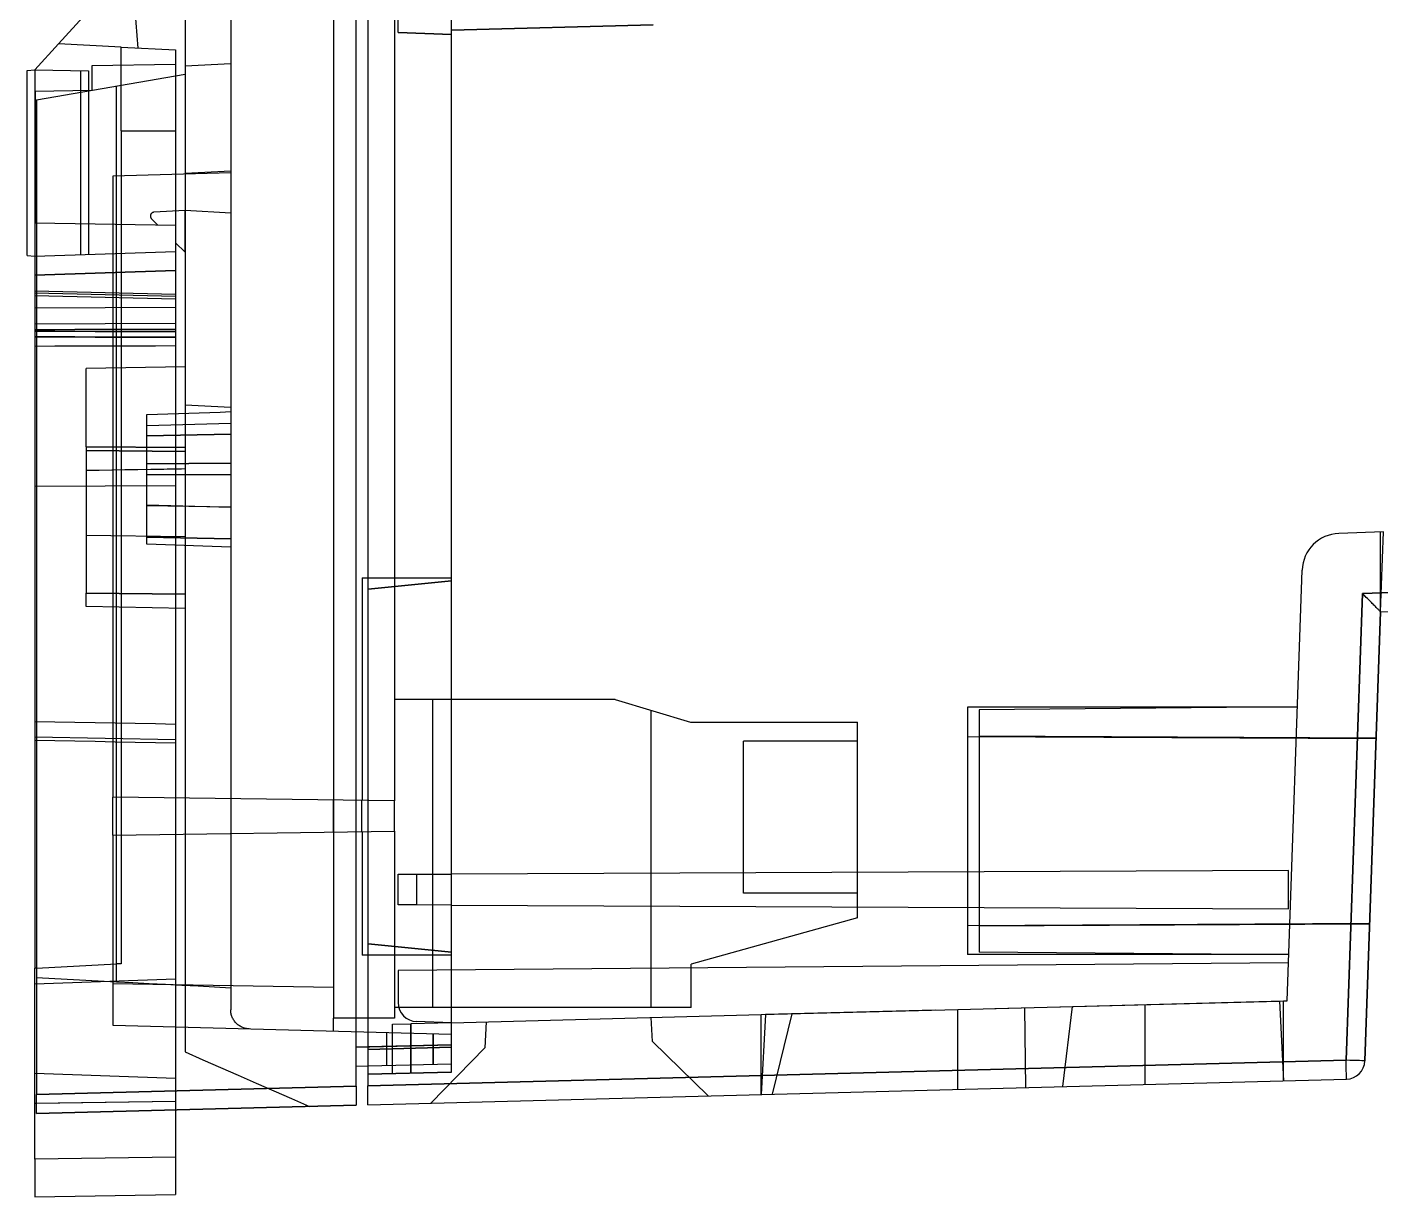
# Model space of a CAD drawing. Header units: millimetres. Extents: x -0.6 to 58, y -144 to -51.8.
# Drawn here: x -0.55 to 35.02, y -144.03 to -113.28 of the extents above; entities that cross this region are included whole.
import ezdxf

# ---------------------------------------------------------------- set-up
doc = ezdxf.new("R2010")
doc.units = ezdxf.units.MM
doc.layers.add('MAIN-1', color=7, linetype='Continuous')
doc.layers.add('MAIN-2', color=7, linetype='Continuous')

msp = doc.modelspace()

# ---------------------------------------------------------------- linework, layer by layer
at = {"layer": 'MAIN-1'}
for p, q in [((8.1, -141.118), (8.1, -52.542)), ((8.4, -52.551), (8.4, -141.11)), ((3.6, -85.489), (3.6, -114.516)), ((1.919, -111.913), (0.274, -113.723)), ((2.365, -113.832), (2.219, -111.913)), ((0.274, -113.723), (-0.351, -114.41)), ((1.919, -113.809), (0.274, -113.723)), ((1.919, -113.809), (3.349, -113.884)), ((1.919, -114.81), (1.919, -113.809)), ((3.349, -113.884), (3.349, -114.56)), ((-0.551, -114.427), (-0.351, -114.41)), ((-0.551, -119.289), (-0.551, -114.427)), ((-0.351, -114.41), (-0.351, -138.019)), ((-0.3, -115.198), (3.6, -114.516)), ((-0.3, -115.198), (-0.3, -141.336)), ((-0.551, -119.289), (-0.351, -119.306)), ((45.809, -127.776), (34.536, -128.17)), ((34.536, -128.17), (34.107, -140.437)), ((34.571, -128.205), (34.536, -128.17)), ((34.605, -128.239), (34.571, -128.205)), ((34.637, -128.271), (34.605, -128.239)), ((34.668, -128.302), (34.637, -128.271)), ((34.697, -128.331), (34.668, -128.302)), ((34.724, -128.358), (34.697, -128.331)), ((34.749, -128.384), (34.724, -128.358)), ((34.773, -128.408), (34.749, -128.384)), ((34.796, -128.431), (34.773, -128.408)), ((35.015, -128.653), (45.774, -128.277)), ((34.602, -140.454), (35.015, -128.653)), ((34.818, -128.453), (34.796, -128.431)), ((34.839, -128.474), (34.818, -128.453)), ((34.86, -128.495), (34.839, -128.474)), ((34.88, -128.515), (34.86, -128.495)), ((34.898, -128.534), (34.88, -128.515)), ((34.916, -128.552), (34.898, -128.534)), ((34.933, -128.569), (34.916, -128.552)), ((34.948, -128.585), (34.933, -128.569)), ((34.962, -128.599), (34.948, -128.585)), ((34.975, -128.612), (34.962, -128.599)), ((34.986, -128.623), (34.975, -128.612)), ((34.995, -128.632), (34.986, -128.623)), ((35.002, -128.64), (34.995, -128.632)), ((35.008, -128.645), (35.002, -128.64)), ((35.012, -128.65), (35.008, -128.645)), ((35.014, -128.652), (35.012, -128.65)), ((35.015, -128.653), (35.014, -128.652)), ((-0.3, -138.017), (-0.351, -138.019)), ((-0.351, -141.572), (-0.351, -138.019)), ((8.4, -140.089), (8.1, -140.097)), ((34.107, -140.437), (8.4, -141.11)), ((8.1, -140.597), (8.4, -140.589)), ((8.1, -141.117), (-0.3, -141.337)), ((8.1, -141.118), (8.1, -141.141)), ((8.1, -141.141), (8.1, -141.164)), ((8.1, -141.164), (8.1, -141.187)), ((8.1, -141.187), (8.1, -141.209)), ((8.1, -141.209), (8.1, -141.231)), ((8.4, -141.61), (34.116, -140.937)), ((8.4, -141.133), (8.4, -141.11)), ((8.4, -141.156), (8.4, -141.133)), ((8.4, -141.179), (8.4, -141.156)), ((8.4, -141.201), (8.4, -141.179)), ((8.4, -141.223), (8.4, -141.201)), ((8.4, -141.244), (8.4, -141.223)), ((-0.351, -141.678), (-0.351, -141.572)), ((-0.342, -141.572), (-0.351, -141.572)), ((-0.334, -141.572), (-0.342, -141.572)), ((-0.325, -141.572), (-0.334, -141.572)), ((-0.317, -141.571), (-0.325, -141.572)), ((-0.308, -141.571), (-0.317, -141.571)), ((-0.3, -141.571), (-0.308, -141.571)), ((-0.3, -141.337), (-0.3, -141.336)), ((-0.3, -141.336), (-0.3, -141.336)), ((-0.3, -141.336), (-0.3, -141.336)), ((-0.3, -141.338), (-0.3, -141.337)), ((-0.3, -141.337), (-0.3, -141.337)), ((-0.3, -141.337), (-0.3, -141.337)), ((-0.3, -141.337), (-0.3, -141.337)), ((-0.3, -141.337), (-0.3, -141.337)), ((-0.3, -141.337), (-0.3, -141.337)), ((-0.3, -141.337), (-0.3, -141.337)), ((-0.3, -141.337), (-0.3, -141.337)), ((-0.3, -141.337), (-0.3, -141.337)), ((-0.3, -141.337), (-0.3, -141.337)), ((-0.3, -141.337), (-0.3, -141.337)), ((-0.3, -141.337), (-0.3, -141.337)), ((-0.3, -141.337), (-0.3, -141.337)), ((-0.3, -141.337), (-0.3, -141.337)), ((-0.3, -141.337), (-0.3, -141.337)), ((-0.3, -141.337), (-0.3, -141.337)), ((-0.3, -141.337), (-0.3, -141.337)), ((-0.3, -141.337), (-0.3, -141.337)), ((-0.3, -141.337), (-0.3, -141.337)), ((-0.3, -141.337), (-0.3, -141.337)), ((-0.3, -141.337), (-0.3, -141.337)), ((-0.3, -141.337), (-0.3, -141.337)), ((-0.3, -141.337), (-0.3, -141.337)), ((-0.3, -141.337), (-0.3, -141.337)), ((-0.3, -141.337), (-0.3, -141.337)), ((-0.3, -141.337), (-0.3, -141.337)), ((-0.3, -141.337), (-0.3, -141.337)), ((-0.3, -141.337), (-0.3, -141.337)), ((-0.3, -141.337), (-0.3, -141.337)), ((-0.3, -141.337), (-0.3, -141.337)), ((-0.3, -141.337), (-0.3, -141.337)), ((-0.3, -141.337), (-0.3, -141.337)), ((-0.3, -141.337), (-0.3, -141.337)), ((-0.3, -141.337), (-0.3, -141.337)), ((-0.3, -141.337), (-0.3, -141.337)), ((-0.3, -141.337), (-0.3, -141.337)), ((-0.3, -141.337), (-0.3, -141.337)), ((-0.3, -141.337), (-0.3, -141.337)), ((-0.3, -141.337), (-0.3, -141.337)), ((-0.3, -141.337), (-0.3, -141.337)), ((-0.3, -141.337), (-0.3, -141.337)), ((-0.3, -141.337), (-0.3, -141.337)), ((-0.3, -141.337), (-0.3, -141.337)), ((-0.3, -141.337), (-0.3, -141.337)), ((-0.3, -141.337), (-0.3, -141.337)), ((-0.3, -141.337), (-0.3, -141.337)), ((-0.3, -141.337), (-0.3, -141.337)), ((-0.3, -141.337), (-0.3, -141.337)), ((-0.3, -141.337), (-0.3, -141.337)), ((-0.3, -141.337), (-0.3, -141.337)), ((-0.3, -141.338), (-0.3, -141.338)), ((-0.3, -141.338), (-0.3, -141.338)), ((-0.3, -141.338), (-0.3, -141.338)), ((-0.3, -141.338), (-0.3, -141.338)), ((-0.3, -141.338), (-0.3, -141.338)), ((-0.3, -141.338), (-0.3, -141.338)), ((-0.3, -141.338), (-0.3, -141.338)), ((-0.3, -141.338), (-0.3, -141.338)), ((-0.3, -141.338), (-0.3, -141.338)), ((-0.3, -141.338), (-0.3, -141.338)), ((-0.3, -141.338), (-0.3, -141.338)), ((-0.3, -141.338), (-0.3, -141.338)), ((-0.3, -141.338), (-0.3, -141.338)), ((-0.3, -141.338), (-0.3, -141.338)), ((-0.3, -141.338), (-0.3, -141.338)), ((-0.3, -141.338), (-0.3, -141.338)), ((-0.3, -141.338), (-0.3, -141.338)), ((-0.3, -141.338), (-0.3, -141.338)), ((-0.3, -141.338), (-0.3, -141.338)), ((-0.3, -141.338), (-0.3, -141.338)), ((-0.3, -141.338), (-0.3, -141.338)), ((-0.3, -141.338), (-0.3, -141.338)), ((-0.3, -141.338), (-0.3, -141.338)), ((-0.3, -141.338), (-0.3, -141.338)), ((-0.3, -141.338), (-0.3, -141.338)), ((-0.3, -141.338), (-0.3, -141.338)), ((-0.3, -141.338), (-0.3, -141.338)), ((-0.3, -141.338), (-0.3, -141.338)), ((-0.3, -141.338), (-0.3, -141.338)), ((-0.3, -141.363), (-0.3, -141.338)), ((-0.3, -141.387), (-0.3, -141.363)), ((-0.3, -141.41), (-0.3, -141.387)), ((-0.3, -141.433), (-0.3, -141.41)), ((-0.3, -141.456), (-0.3, -141.433)), ((-0.3, -141.478), (-0.3, -141.456)), ((-0.3, -141.5), (-0.3, -141.478)), ((-0.3, -141.521), (-0.3, -141.5)), ((-0.3, -141.542), (-0.3, -141.521)), ((-0.3, -141.563), (-0.3, -141.542)), ((-0.3, -141.583), (-0.3, -141.563)), ((-0.3, -141.603), (-0.3, -141.583)), ((8.1, -141.231), (8.1, -141.252)), ((8.1, -141.252), (8.1, -141.273)), ((8.1, -141.273), (8.1, -141.294)), ((8.1, -141.294), (8.1, -141.315)), ((8.1, -141.315), (8.1, -141.335)), ((8.1, -141.335), (8.1, -141.355)), ((8.1, -141.355), (8.1, -141.374)), ((8.1, -141.374), (8.1, -141.393)), ((8.1, -141.393), (8.1, -141.412)), ((8.1, -141.412), (8.1, -141.43)), ((8.1, -141.43), (8.1, -141.447)), ((8.1, -141.447), (8.1, -141.464)), ((8.1, -141.464), (8.1, -141.479)), ((8.1, -141.479), (8.1, -141.495)), ((8.1, -141.495), (8.1, -141.509)), ((8.1, -141.509), (8.1, -141.523)), ((8.1, -141.523), (8.1, -141.535)), ((8.1, -141.535), (8.1, -141.547)), ((8.1, -141.547), (8.1, -141.558)), ((8.1, -141.558), (8.1, -141.568)), ((8.1, -141.568), (8.1, -141.578)), ((8.1, -141.578), (8.1, -141.586)), ((8.4, -141.265), (8.4, -141.244)), ((8.4, -141.286), (8.4, -141.265)), ((8.4, -141.307), (8.4, -141.286)), ((8.4, -141.327), (8.4, -141.307)), ((8.4, -141.347), (8.4, -141.327)), ((8.4, -141.366), (8.4, -141.347)), ((8.4, -141.385), (8.4, -141.366)), ((8.4, -141.404), (8.4, -141.385)), ((8.4, -141.422), (8.4, -141.404)), ((8.4, -141.439), (8.4, -141.422)), ((8.4, -141.456), (8.4, -141.439)), ((8.4, -141.472), (8.4, -141.456)), ((8.4, -141.487), (8.4, -141.472)), ((8.4, -141.501), (8.4, -141.487)), ((8.4, -141.515), (8.4, -141.501)), ((8.4, -141.527), (8.4, -141.515)), ((8.4, -141.539), (8.4, -141.527)), ((8.4, -141.55), (8.4, -141.539)), ((8.4, -141.561), (8.4, -141.55)), ((8.4, -141.57), (8.4, -141.561)), ((8.4, -141.578), (8.4, -141.57)), ((8.4, -141.586), (8.4, -141.578)), ((-0.351, -141.785), (-0.351, -141.678)), ((-0.351, -141.89), (-0.351, -141.785)), ((-0.351, -141.994), (-0.351, -141.89)), ((-0.3, -141.623), (-0.3, -141.603)), ((8.1, -141.618), (-0.3, -141.838)), ((-0.3, -141.641), (-0.3, -141.623)), ((-0.3, -141.659), (-0.3, -141.641)), ((-0.3, -141.677), (-0.3, -141.659)), ((-0.3, -141.693), (-0.3, -141.677)), ((-0.3, -141.709), (-0.3, -141.693)), ((-0.3, -141.724), (-0.3, -141.709)), ((-0.3, -141.738), (-0.3, -141.724)), ((-0.3, -141.752), (-0.3, -141.738)), ((-0.3, -141.764), (-0.3, -141.752)), ((-0.3, -141.775), (-0.3, -141.764)), ((-0.3, -141.786), (-0.3, -141.775)), ((-0.3, -141.796), (-0.3, -141.786)), ((-0.3, -141.805), (-0.3, -141.796)), ((-0.3, -141.812), (-0.3, -141.805)), ((-0.3, -141.819), (-0.3, -141.812)), ((-0.3, -141.825), (-0.3, -141.819)), ((-0.3, -141.83), (-0.3, -141.825)), ((-0.3, -141.833), (-0.3, -141.83)), ((-0.3, -141.836), (-0.3, -141.833)), ((-0.3, -141.838), (-0.3, -141.836)), ((-0.3, -141.838), (-0.3, -141.838)), ((3.349, -141.742), (3.349, -141.853)), ((3.349, -141.853), (3.349, -141.963)), ((8.1, -141.586), (8.1, -141.593)), ((8.1, -141.593), (8.1, -141.6)), ((8.1, -141.6), (8.1, -141.605)), ((8.1, -141.605), (8.1, -141.61)), ((8.1, -141.61), (8.1, -141.613)), ((8.1, -141.613), (8.1, -141.616)), ((8.1, -141.616), (8.1, -141.617)), ((8.1, -141.617), (8.1, -141.618)), ((8.4, -141.592), (8.4, -141.586)), ((8.4, -141.598), (8.4, -141.592)), ((8.4, -141.602), (8.4, -141.598)), ((8.4, -141.606), (8.4, -141.602)), ((8.4, -141.608), (8.4, -141.606)), ((8.4, -141.61), (8.4, -141.608)), ((8.4, -141.61), (8.4, -141.61)), ((-0.351, -142.095), (-0.351, -141.994)), ((-0.351, -142.193), (-0.351, -142.095)), ((-0.351, -142.289), (-0.351, -142.193)), ((-0.351, -142.381), (-0.351, -142.289)), ((3.349, -141.963), (3.349, -142.07)), ((3.349, -142.07), (3.349, -142.174)), ((3.349, -142.174), (3.349, -142.273)), ((3.349, -142.273), (3.349, -142.369)), ((-0.351, -142.469), (-0.351, -142.381)), ((-0.351, -142.552), (-0.351, -142.469)), ((-0.351, -142.631), (-0.351, -142.552)), ((-0.351, -142.703), (-0.351, -142.631)), ((3.349, -142.369), (3.349, -142.459)), ((3.349, -142.459), (3.349, -142.545)), ((3.349, -142.545), (3.349, -142.624)), ((3.349, -142.624), (3.349, -142.698)), ((-0.351, -142.771), (-0.351, -142.703)), ((-0.351, -142.832), (-0.351, -142.771)), ((-0.351, -142.887), (-0.351, -142.832)), ((-0.351, -142.935), (-0.351, -142.887)), ((-0.351, -142.976), (-0.351, -142.935)), ((-0.351, -143.01), (-0.351, -142.976)), ((2.116, -143.002), (1.499, -143.011)), ((2.732, -142.994), (2.116, -143.002)), ((3.349, -142.985), (2.732, -142.994)), ((3.349, -142.698), (3.349, -142.764)), ((3.349, -142.764), (3.349, -142.823)), ((3.349, -142.823), (3.349, -142.876)), ((3.349, -142.876), (3.349, -142.92)), ((3.349, -142.92), (3.349, -142.957)), ((3.349, -142.957), (3.349, -142.985)), ((3.349, -142.985), (3.349, -143.966)), ((-0.351, -143.037), (-0.351, -143.01)), ((0.266, -143.028), (-0.351, -143.037)), ((-0.351, -143.037), (-0.351, -144.031)), ((0.882, -143.019), (0.266, -143.028)), ((1.499, -143.011), (0.882, -143.019)), ((-0.351, -144.031), (3.349, -143.966))]:
    msp.add_line(p, q, dxfattribs=at)
for start in [271.4999, 356.9566]:
    msp.add_arc((34.103, -140.437), 0.5, start, 357.9997, dxfattribs=at)
for major_axis, ratio, start_param, end_param in [((-0.013, 0.5), 0.008724, 3.141593, 4.71216), ((0.5, -0.017), 0.000304, 0, 1.562075), ((0.5, -0.017), 0.000304, -0.002702, 0)]:
    msp.add_ellipse((34.103, -140.437), major_axis=major_axis, ratio=ratio, start_param=start_param, end_param=end_param, dxfattribs=at)
at = {"layer": 'MAIN-2'}
for p, q in [((10.6, -140.097), (10.6, -53.563)), ((9.1, -60.037), (9.1, -133.623)), ((9.2, -113.424), (9.2, -80.295)), ((4.8, -112.271), (4.8, -117.117)), ((7.5, -112.224), (7.5, -133.601)), ((9.2, -113.426), (9.2, -113.424)), ((10.6, -113.473), (9.2, -113.424)), ((9.2, -113.424), (9.2, -113.424)), ((9.2, -113.426), (10.6, -113.475)), ((9.2, -113.426), (9.2, -113.426)), ((15.9, -113.224), (10.6, -113.362)), ((10.6, -113.362), (15.902, -113.224)), ((10.6, -113.473), (10.6, -113.473)), ((10.6, -113.475), (10.6, -113.475)), ((0.274, -113.723), (0.274, -113.723)), ((0.274, -113.723), (0.274, -113.723)), ((1.919, -113.809), (1.919, -113.809)), ((1.919, -113.809), (1.919, -113.809)), ((2.365, -113.832), (2.365, -113.832)), ((2.365, -113.832), (2.365, -113.832)), ((3.349, -113.884), (3.349, -113.884)), ((3.349, -113.884), (3.349, -113.884)), ((-0.551, -114.427), (-0.551, -114.427)), ((-0.351, -114.41), (-0.351, -114.41)), ((-0.351, -114.41), (-0.351, -114.41)), ((-0.351, -114.41), (-0.351, -114.41)), ((-0.351, -114.41), (-0.351, -114.41)), ((-0.351, -114.41), (1.061, -114.434)), ((-0.351, -114.41), (-0.351, -114.41)), ((0.849, -114.431), (0.849, -114.431)), ((0.849, -114.431), (0.849, -119.264)), ((1.061, -114.434), (1.061, -119.257)), ((1.061, -114.434), (1.061, -119.257)), ((3.349, -114.263), (1.149, -114.302)), ((1.149, -114.302), (1.149, -114.302)), ((1.149, -114.302), (1.149, -114.943)), ((1.149, -114.302), (1.149, -114.302)), ((3.349, -114.263), (3.349, -114.263)), ((3.349, -114.263), (3.349, -114.263)), ((4.8, -114.246), (3.6, -114.309)), ((3.6, -114.309), (3.6, -114.309)), ((3.6, -114.309), (3.6, -114.309)), ((3.6, -114.516), (3.6, -114.516)), ((3.6, -114.516), (3.6, -138.477)), ((4.8, -114.246), (4.8, -114.246)), ((4.8, -114.246), (4.8, -114.246)), ((1.8, -114.831), (1.8, -114.831)), ((1.8, -138.383), (1.8, -114.831)), ((1.919, -116.013), (1.919, -114.81)), ((3.349, -114.56), (3.349, -116.021)), ((-0.351, -114.969), (1.149, -114.943)), ((-0.341, -114.969), (-0.341, -118.435)), ((-0.341, -118.435), (-0.341, -114.969)), ((-0.3, -115.198), (-0.3, -115.198)), ((1.149, -114.943), (1.149, -114.943)), ((1.149, -114.943), (1.149, -114.943)), ((1.919, -116.013), (3.349, -116.021)), ((3.349, -116.021), (1.919, -116.013)), ((1.919, -116.013), (1.919, -137.9)), ((3.349, -116.021), (3.349, -141.52)), ((4.8, -117.117), (1.7, -117.198)), ((1.7, -117.198), (1.7, -117.198)), ((1.7, -117.198), (1.7, -133.52)), ((1.7, -117.198), (1.7, -117.198)), ((3.6, -117.123), (4.8, -117.061)), ((3.6, -117.123), (3.6, -117.123)), ((3.6, -117.123), (3.6, -117.123)), ((4.8, -117.061), (4.8, -117.061)), ((4.8, -117.061), (4.8, -117.061)), ((4.8, -117.117), (4.8, -117.117)), ((4.8, -117.117), (4.8, -117.117)), ((4.8, -117.117), (4.8, -139.113)), ((3.349, -118.499), (-0.351, -118.434)), ((2.69, -118.238), (2.689, -118.245)), ((2.689, -118.245), (2.689, -118.252)), ((2.689, -118.252), (2.689, -118.259)), ((2.689, -118.259), (2.69, -118.265)), ((2.691, -118.232), (2.69, -118.238)), ((2.69, -118.265), (2.692, -118.272)), ((2.692, -118.225), (2.691, -118.232)), ((2.694, -118.219), (2.692, -118.225)), ((2.692, -118.272), (2.693, -118.278)), ((2.693, -118.278), (2.695, -118.285)), ((2.696, -118.212), (2.694, -118.219)), ((2.695, -118.285), (2.698, -118.291)), ((2.699, -118.206), (2.696, -118.212)), ((2.698, -118.291), (2.701, -118.297)), ((2.702, -118.2), (2.699, -118.206)), ((2.701, -118.297), (2.704, -118.302)), ((2.705, -118.195), (2.702, -118.2)), ((2.704, -118.302), (2.708, -118.308)), ((2.709, -118.189), (2.705, -118.195)), ((2.708, -118.308), (2.712, -118.313)), ((2.713, -118.184), (2.709, -118.189)), ((2.712, -118.313), (2.717, -118.318)), ((2.718, -118.179), (2.713, -118.184)), ((2.717, -118.318), (2.721, -118.323)), ((2.723, -118.174), (2.718, -118.179)), ((2.889, -118.491), (2.721, -118.323)), ((2.728, -118.17), (2.723, -118.174)), ((2.733, -118.166), (2.728, -118.17)), ((2.739, -118.163), (2.733, -118.166)), ((2.745, -118.159), (2.739, -118.163)), ((2.751, -118.157), (2.745, -118.159)), ((2.757, -118.154), (2.751, -118.157)), ((2.764, -118.152), (2.757, -118.154)), ((2.77, -118.151), (2.764, -118.152)), ((2.777, -118.15), (2.77, -118.151)), ((2.784, -118.149), (2.777, -118.15)), ((3.6, -118.107), (2.784, -118.149)), ((3.599, -118.107), (2.784, -118.149)), ((2.784, -118.149), (2.784, -118.149)), ((2.784, -118.149), (2.784, -118.149)), ((4.8, -118.17), (3.599, -118.107)), ((3.6, -119.202), (3.6, -118.107)), ((3.6, -118.107), (3.6, -118.107)), ((3.6, -118.107), (3.6, -119.202)), ((3.6, -119.202), (3.6, -118.107)), ((3.6, -118.107), (3.6, -119.202)), ((4.8, -118.17), (4.8, -118.17)), ((4.8, -118.17), (4.8, -118.17)), ((2.889, -118.491), (2.889, -118.491)), ((2.889, -118.491), (2.889, -118.491)), ((3.349, -118.499), (3.349, -118.499)), ((3.349, -118.499), (3.349, -118.499)), ((3.349, -118.499), (3.349, -118.499)), ((3.349, -118.499), (3.349, -118.499)), ((3.6, -119.202), (3.349, -118.951)), ((3.349, -118.951), (3.349, -118.951)), ((3.349, -118.951), (3.349, -118.951)), ((-0.551, -119.289), (-0.551, -119.289)), ((-0.351, -119.306), (3.349, -119.177)), ((-0.351, -119.306), (-0.351, -119.306)), ((-0.351, -119.306), (-0.351, -119.306)), ((-0.351, -119.306), (-0.351, -119.306)), ((0.849, -119.264), (0.849, -119.264)), ((3.349, -119.177), (3.349, -119.177)), ((3.349, -119.177), (3.349, -119.177)), ((-0.351, -119.806), (3.349, -119.677)), ((3.349, -119.677), (-0.351, -119.806)), ((-0.351, -120.214), (3.349, -120.303)), ((-0.351, -120.268), (3.349, -120.357)), ((-0.351, -120.268), (3.349, -120.357)), ((-0.351, -120.336), (3.349, -120.425)), ((-0.351, -120.336), (3.349, -120.425)), ((-0.351, -120.66), (3.349, -120.646)), ((-0.351, -120.66), (3.349, -120.646)), ((-0.351, -121.082), (3.349, -121.068)), ((-0.351, -121.082), (3.349, -121.068)), ((0.177, -121.237), (-0.351, -121.239)), ((0.177, -121.237), (-0.351, -121.239)), ((-0.351, -121.275), (0.178, -121.276)), ((0.178, -121.276), (-0.351, -121.275)), ((0.706, -121.235), (0.177, -121.237)), ((0.706, -121.235), (0.177, -121.237)), ((0.178, -121.276), (0.707, -121.278)), ((0.707, -121.278), (0.178, -121.276)), ((1.234, -121.234), (0.706, -121.235)), ((1.234, -121.234), (0.706, -121.235)), ((0.707, -121.278), (1.236, -121.28)), ((1.236, -121.28), (0.707, -121.278)), ((1.763, -121.232), (1.234, -121.234)), ((1.763, -121.232), (1.234, -121.234)), ((1.236, -121.28), (1.764, -121.281)), ((1.764, -121.281), (1.236, -121.28)), ((2.292, -121.23), (1.763, -121.232)), ((2.292, -121.23), (1.763, -121.232)), ((1.764, -121.281), (2.293, -121.283)), ((2.293, -121.283), (1.764, -121.281)), ((2.82, -121.228), (2.292, -121.23)), ((2.82, -121.228), (2.292, -121.23)), ((2.293, -121.283), (2.821, -121.284)), ((2.821, -121.284), (2.293, -121.283)), ((3.349, -121.227), (2.82, -121.228)), ((3.349, -121.227), (2.82, -121.228)), ((2.821, -121.284), (3.349, -121.286)), ((3.349, -121.286), (2.821, -121.284)), ((-0.351, -121.424), (0.178, -121.425)), ((0.178, -121.425), (-0.351, -121.424)), ((0.178, -121.425), (0.707, -121.427)), ((0.707, -121.427), (0.178, -121.425)), ((0.707, -121.427), (1.236, -121.428)), ((1.236, -121.428), (0.707, -121.427)), ((1.236, -121.428), (1.764, -121.43)), ((1.764, -121.43), (1.236, -121.428)), ((1.764, -121.43), (2.293, -121.431)), ((2.293, -121.431), (1.764, -121.43)), ((2.293, -121.431), (2.821, -121.433)), ((2.821, -121.433), (2.293, -121.431)), ((3.349, -121.664), (2.82, -121.665)), ((3.349, -121.664), (2.82, -121.665)), ((2.821, -121.433), (3.349, -121.434)), ((3.349, -121.434), (2.821, -121.433)), ((0.177, -121.673), (-0.351, -121.675)), ((0.177, -121.673), (-0.351, -121.675)), ((0.706, -121.672), (0.177, -121.673)), ((0.706, -121.672), (0.177, -121.673)), ((1.234, -121.67), (0.706, -121.672)), ((1.234, -121.67), (0.706, -121.672)), ((1.763, -121.668), (1.234, -121.67)), ((1.763, -121.668), (1.234, -121.67)), ((2.292, -121.667), (1.763, -121.668)), ((2.292, -121.667), (1.763, -121.668)), ((2.82, -121.665), (2.292, -121.667)), ((2.82, -121.665), (2.292, -121.667)), ((3.6, -122.213), (1, -122.258)), ((1, -124.315), (1, -122.258)), ((3.15, -123.448), (3.425, -123.439)), ((3.425, -123.439), (3.7, -123.429)), ((3.6, -123.207), (3.6, -123.207)), ((3.6, -123.207), (3.6, -123.207)), ((3.6, -123.207), (3.6, -123.207)), ((3.6, -123.207), (3.6, -123.207)), ((3.6, -123.207), (4.8, -123.27)), ((3.7, -123.429), (3.975, -123.419)), ((3.975, -123.419), (4.25, -123.41)), ((4.25, -123.41), (4.525, -123.4)), ((4.525, -123.4), (4.8, -123.39)), ((4.8, -123.27), (4.8, -123.27)), ((4.8, -123.27), (4.8, -123.27)), ((4.8, -123.27), (4.8, -123.27)), ((4.8, -123.27), (4.8, -123.27)), ((2.6, -123.467), (2.875, -123.458)), ((2.6, -123.469), (2.6, -123.467)), ((2.6, -123.474), (2.6, -123.469)), ((2.6, -123.483), (2.6, -123.474)), ((2.6, -123.496), (2.6, -123.483)), ((2.6, -123.513), (2.6, -123.496)), ((2.6, -123.532), (2.6, -123.513)), ((2.6, -123.555), (2.6, -123.532)), ((2.6, -123.581), (2.6, -123.555)), ((2.6, -123.611), (2.6, -123.581)), ((2.6, -123.643), (2.6, -123.611)), ((2.6, -123.678), (2.6, -123.643)), ((2.6, -123.716), (2.6, -123.678)), ((2.6, -123.757), (4.8, -123.694)), ((2.6, -123.757), (2.6, -123.716)), ((2.6, -123.792), (2.6, -123.757)), ((2.6, -123.828), (2.6, -123.792)), ((2.875, -123.458), (3.15, -123.448)), ((2.6, -123.865), (2.6, -123.828)), ((2.6, -123.904), (2.6, -123.865)), ((2.6, -123.943), (2.6, -123.904)), ((2.6, -123.983), (2.6, -123.943)), ((2.6, -124.025), (4.8, -123.979)), ((4.8, -123.979), (2.6, -124.025)), ((2.6, -124.025), (2.6, -123.983)), ((2.6, -124.109), (2.6, -124.025)), ((2.6, -124.2), (2.6, -124.109)), ((1, -124.315), (1, -124.316)), ((1, -124.316), (1, -124.317)), ((1, -124.316), (3.6, -124.335)), ((3.6, -124.335), (1, -124.316)), ((1, -124.317), (1, -124.318)), ((1, -124.318), (1, -124.319)), ((1, -124.319), (1, -124.32)), ((1, -124.32), (1, -124.321)), ((1, -124.321), (1, -124.322)), ((1, -124.322), (1, -124.323)), ((1, -124.323), (1, -124.324)), ((1, -124.324), (1, -124.325)), ((1, -124.325), (1, -124.326)), ((1, -124.326), (1, -124.326)), ((1, -124.326), (1, -124.327)), ((1, -124.327), (1, -124.328)), ((1, -124.328), (1, -124.329)), ((1, -124.329), (1, -124.33)), ((1, -124.33), (1, -124.331)), ((1, -124.331), (1, -124.332)), ((1, -124.332), (1, -124.333)), ((1, -124.333), (1, -124.334)), ((1, -124.334), (1, -124.334)), ((1, -124.334), (1, -124.335)), ((1, -124.335), (1, -124.336)), ((1, -124.336), (1, -124.337)), ((1, -124.337), (1, -124.338)), ((1, -124.338), (1, -124.339)), ((1, -124.339), (1, -124.34)), ((1, -124.34), (1, -124.341)), ((1, -124.341), (1, -124.341)), ((1, -124.341), (1, -124.342)), ((1, -124.342), (1, -124.343)), ((1, -124.343), (1, -124.344)), ((1, -124.344), (1, -124.345)), ((1, -124.345), (1, -124.346)), ((1, -124.346), (1, -124.346)), ((1, -124.346), (1, -124.347)), ((1, -124.347), (1, -124.348)), ((1, -124.348), (1, -124.349)), ((1, -124.349), (1, -124.35)), ((1, -124.35), (1, -124.351)), ((1, -124.351), (1, -124.352)), ((1, -124.352), (1, -124.352)), ((1, -124.352), (1, -124.353)), ((1, -124.353), (1, -124.354)), ((1, -124.354), (1, -124.355)), ((1, -124.355), (1, -124.356)), ((1, -124.356), (1, -124.356)), ((1, -124.356), (1, -124.357)), ((1, -124.357), (1, -124.358)), ((1, -124.358), (1, -124.359)), ((1, -124.359), (1, -124.36)), ((1, -124.36), (1, -124.36)), ((1, -124.36), (1, -124.361)), ((1, -124.361), (1, -124.362)), ((1, -124.362), (1, -124.363)), ((1, -124.363), (1, -124.364)), ((1, -124.364), (1, -124.364)), ((1, -124.364), (1, -124.365)), ((1, -124.365), (1, -124.366)), ((1, -124.366), (1, -124.367)), ((1, -124.367), (1, -124.368)), ((1, -124.368), (1, -124.368)), ((1, -124.368), (1, -124.369)), ((1, -124.369), (1, -124.37)), ((1, -124.37), (1, -124.371)), ((1, -124.371), (1, -124.371)), ((1, -124.371), (1, -124.372)), ((1, -124.372), (1, -124.373)), ((1, -124.373), (1, -124.374)), ((1, -124.374), (1, -124.374)), ((1, -124.374), (1, -124.375)), ((1, -124.375), (1, -124.376)), ((1, -124.376), (1, -124.377)), ((1, -124.377), (1, -124.377)), ((1, -124.377), (1, -124.378)), ((1, -124.378), (1, -124.379)), ((1, -124.379), (1, -124.38)), ((1, -124.38), (1, -124.38)), ((1, -124.38), (1, -124.381)), ((1, -124.381), (1, -124.382)), ((1, -124.382), (1, -124.382)), ((1, -124.382), (1, -124.383)), ((1, -124.383), (1, -124.384)), ((1, -124.384), (1, -124.384)), ((1, -124.384), (1, -124.385)), ((1, -124.385), (1, -124.386)), ((1, -124.386), (1, -124.387)), ((1, -124.387), (1, -124.387)), ((1, -124.387), (1, -124.388)), ((1, -124.388), (1, -124.389)), ((1, -124.389), (1, -124.389)), ((1, -124.389), (1, -124.39)), ((1, -124.39), (1, -124.391)), ((1, -124.391), (1, -124.391)), ((1, -124.391), (1, -124.392)), ((1, -124.392), (1, -124.393)), ((1, -124.393), (1, -124.393)), ((1, -124.393), (1, -124.394)), ((1, -124.394), (1, -124.395)), ((1, -124.395), (1, -124.395)), ((1, -124.395), (1, -124.396)), ((1, -124.396), (1, -124.397)), ((1, -124.397), (1, -124.397)), ((1, -124.397), (1, -124.398)), ((1, -124.398), (1, -124.398)), ((1, -124.398), (1, -124.399)), ((1, -124.399), (1, -124.4)), ((1, -124.4), (1, -124.4)), ((1, -124.4), (1, -124.401)), ((1, -124.401), (1, -124.402)), ((1, -124.402), (1, -124.402)), ((1, -124.402), (1, -124.403)), ((1, -124.403), (1, -124.403)), ((1, -124.403), (1, -124.404)), ((1, -124.404), (1, -124.405)), ((1, -124.405), (1, -124.405)), ((1, -124.405), (1, -124.406)), ((1, -124.406), (1, -124.406)), ((1, -124.406), (1, -124.407)), ((1, -124.407), (1, -124.408)), ((1, -124.408), (1, -124.408)), ((1, -124.408), (1, -124.409)), ((1, -124.409), (1, -124.409)), ((1, -124.409), (1, -124.41)), ((1, -124.41), (1, -124.41)), ((1, -124.41), (1, -124.411)), ((1, -124.411), (1, -124.412)), ((1, -124.412), (1, -124.412)), ((1, -124.412), (1, -124.413)), ((1, -124.413), (1, -124.413)), ((1, -124.413), (1, -124.414)), ((1, -124.414), (1, -124.64)), ((3.6, -124.437), (1, -124.414)), ((1, -124.414), (3.6, -124.437)), ((2.6, -124.299), (2.6, -124.2)), ((2.6, -124.405), (2.6, -124.299)), ((2.6, -124.518), (2.6, -124.405)), ((1, -124.64), (1, -124.931)), ((2.6, -124.636), (2.6, -124.518)), ((2.6, -124.761), (2.6, -124.636)), ((4.8, -124.744), (2.6, -124.761)), ((2.6, -124.761), (4.8, -124.744)), ((2.6, -125.038), (2.6, -124.761)), ((1, -124.931), (1.339, -124.926)), ((1, -124.931), (1.342, -124.926)), ((1, -124.931), (1, -126.639)), ((1.339, -124.926), (1.679, -124.921)), ((1.342, -124.926), (1.683, -124.92)), ((1.679, -124.921), (2.018, -124.915)), ((1.683, -124.92), (2.024, -124.914)), ((2.018, -124.915), (2.358, -124.91)), ((2.024, -124.914), (2.363, -124.909)), ((2.358, -124.91), (2.699, -124.904)), ((2.363, -124.909), (2.702, -124.903)), ((2.6, -125.038), (4.8, -125.048)), ((4.8, -125.048), (2.6, -125.038)), ((2.6, -125.12), (2.6, -125.038)), ((2.6, -125.199), (2.6, -125.12)), ((2.6, -125.278), (2.6, -125.199)), ((2.699, -124.904), (3.039, -124.898)), ((2.702, -124.903), (3.039, -124.898)), ((3.039, -124.898), (3.133, -124.896)), ((3.039, -124.898), (3.133, -124.896)), ((3.041, -124.898), (3.6, -124.888)), ((3.041, -124.898), (3.6, -124.888)), ((3.133, -124.896), (3.226, -124.895)), ((3.133, -124.896), (3.227, -124.895)), ((3.226, -124.895), (3.32, -124.893)), ((3.227, -124.895), (3.32, -124.893)), ((3.32, -124.893), (3.413, -124.891)), ((3.32, -124.893), (3.414, -124.891)), ((3.413, -124.891), (3.507, -124.89)), ((3.414, -124.891), (3.507, -124.89)), ((3.507, -124.89), (3.6, -124.888)), ((3.507, -124.89), (3.6, -124.888)), ((-0.351, -125.351), (3.349, -125.329)), ((-0.351, -125.351), (3.349, -125.329)), ((2.6, -125.354), (2.6, -125.278)), ((2.6, -125.43), (2.6, -125.354)), ((2.6, -125.504), (2.6, -125.43)), ((2.6, -125.576), (2.6, -125.504)), ((2.6, -125.647), (2.6, -125.576)), ((2.6, -125.716), (2.6, -125.647)), ((2.6, -125.784), (2.6, -125.716)), ((2.6, -125.85), (2.6, -125.784)), ((4.8, -125.909), (2.6, -125.85)), ((2.6, -126.685), (2.6, -125.85)), ((4.8, -125.902), (2.6, -125.864)), ((1, -126.639), (3.6, -126.669)), ((1, -126.639), (1, -128.158)), ((1, -126.639), (3.6, -126.669)), ((35.088, -126.549), (33.916, -126.59)), ((33.916, -126.59), (33.916, -126.59)), ((35.01, -126.552), (35.01, -126.552)), ((35.01, -128.653), (35.01, -126.552)), ((35.015, -128.653), (35.088, -126.549)), ((2.6, -126.685), (4.8, -126.733)), ((4.8, -126.733), (2.6, -126.685)), ((2.6, -126.871), (2.6, -126.685)), ((4.8, -126.948), (2.6, -126.871)), ((32.556, -138.877), (32.952, -127.555)), ((32.952, -127.555), (32.952, -127.555)), ((8.25, -127.756), (8.25, -133.611)), ((8.25, -127.756), (10.6, -127.756)), ((8.25, -127.756), (8.25, -127.756)), ((8.41, -128.057), (10.6, -127.837)), ((10.6, -127.839), (8.41, -128.059)), ((10.6, -127.756), (10.6, -127.756)), ((34.536, -128.17), (45.809, -127.776)), ((3.6, -128.186), (1, -128.158)), ((1, -128.158), (3.6, -128.186)), ((1, -128.515), (1, -128.158)), ((34.107, -140.437), (34.536, -128.17)), ((34.571, -128.205), (34.536, -128.17)), ((34.604, -128.239), (34.571, -128.205)), ((34.637, -128.271), (34.604, -128.239)), ((34.668, -128.302), (34.637, -128.271)), ((34.697, -128.331), (34.668, -128.302)), ((34.724, -128.358), (34.697, -128.331)), ((34.749, -128.384), (34.724, -128.358)), ((34.773, -128.408), (34.749, -128.384)), ((34.796, -128.431), (34.773, -128.408)), ((3.6, -128.56), (1, -128.515)), ((35.015, -128.653), (34.602, -140.454)), ((34.818, -128.453), (34.796, -128.431)), ((34.839, -128.474), (34.818, -128.453)), ((34.859, -128.495), (34.839, -128.474)), ((34.879, -128.515), (34.859, -128.495)), ((34.898, -128.534), (34.879, -128.515)), ((34.916, -128.552), (34.898, -128.534)), ((34.933, -128.569), (34.916, -128.552)), ((34.948, -128.584), (34.933, -128.569)), ((34.962, -128.599), (34.948, -128.584)), ((34.975, -128.611), (34.962, -128.599)), ((34.986, -128.623), (34.975, -128.611)), ((34.995, -128.632), (34.986, -128.623)), ((35.002, -128.64), (34.995, -128.632)), ((35.008, -128.645), (35.002, -128.64)), ((35.012, -128.65), (35.008, -128.645)), ((35.014, -128.652), (35.012, -128.65)), ((35.015, -128.653), (35.014, -128.652)), ((35.015, -128.653), (35.015, -128.653)), ((35.015, -128.653), (35.015, -128.653)), ((35.015, -128.653), (35.015, -128.653)), ((35.015, -128.653), (35.015, -128.653)), ((35.015, -128.653), (35.015, -128.653)), ((35.015, -128.653), (35.015, -128.653)), ((35.015, -128.653), (35.015, -128.653)), ((35.015, -128.653), (35.015, -128.653)), ((35.015, -128.653), (35.015, -128.653)), ((35.015, -128.653), (35.015, -128.653)), ((35.015, -128.653), (35.015, -128.653)), ((35.015, -128.653), (35.015, -128.653)), ((35.015, -128.653), (35.015, -128.653)), ((35.015, -128.653), (35.015, -128.653)), ((35.015, -128.653), (35.015, -128.653)), ((35.015, -128.653), (35.015, -128.653)), ((35.015, -128.653), (35.015, -128.653)), ((35.01, -128.793), (35.01, -128.793)), ((9.1, -130.959), (9.1, -130.959)), ((14.9, -130.959), (9.1, -130.959)), ((10.11, -130.959), (10.11, -130.959)), ((10.11, -130.959), (10.11, -130.959)), ((10.11, -139.049), (10.11, -130.959)), ((14.9, -130.959), (16.878, -131.549)), ((14.9, -130.959), (14.9, -130.959)), ((14.9, -130.959), (14.9, -130.959)), ((14.9, -130.959), (14.9, -130.959)), ((15.85, -131.243), (15.85, -131.243)), ((15.85, -131.243), (15.85, -131.243)), ((15.85, -139.049), (15.85, -131.243)), ((24.164, -131.159), (24.164, -134.409)), ((32.826, -131.159), (24.164, -131.159)), ((32.826, -131.153), (24.47, -131.226)), ((24.47, -131.226), (24.47, -134.41)), ((-0.351, -131.535), (0.178, -131.544)), ((-0.351, -131.535), (0.178, -131.544)), ((0.178, -131.544), (0.707, -131.554)), ((0.178, -131.544), (0.707, -131.554)), ((0.707, -131.554), (1.236, -131.563)), ((0.707, -131.554), (1.236, -131.563)), ((1.236, -131.563), (1.764, -131.573)), ((1.236, -131.563), (1.764, -131.573)), ((1.764, -131.573), (2.293, -131.582)), ((1.764, -131.573), (2.293, -131.582)), ((2.293, -131.582), (2.821, -131.591)), ((2.293, -131.582), (2.821, -131.591)), ((2.821, -131.591), (3.349, -131.601)), ((2.821, -131.591), (3.349, -131.601)), ((16.878, -131.549), (16.878, -131.549)), ((16.878, -131.549), (21.27, -131.549)), ((21.27, -131.549), (21.27, -131.549)), ((21.27, -136.699), (21.27, -131.549)), ((-0.351, -131.941), (3.349, -132.005)), ((24.164, -131.926), (34.898, -131.982)), ((24.47, -131.913), (34.899, -131.967)), ((-0.351, -132.028), (-0.351, -132.028)), ((-0.351, -132.028), (0.178, -132.037)), ((0.178, -132.037), (0.707, -132.046)), ((0.707, -132.046), (1.236, -132.055)), ((1.236, -132.055), (1.764, -132.065)), ((1.764, -132.065), (2.293, -132.074)), ((2.293, -132.074), (2.821, -132.083)), ((2.821, -132.083), (3.349, -132.092)), ((3.349, -132.005), (3.349, -132.005)), ((3.349, -132.005), (3.349, -132.005)), ((3.349, -132.092), (3.349, -132.092)), ((18.27, -134.049), (18.27, -132.049)), ((21.27, -132.049), (18.27, -132.049)), ((21.27, -132.049), (18.27, -132.049)), ((1.7, -133.52), (1.7, -133.52)), ((9.1, -133.623), (1.7, -133.52)), ((1.7, -133.52), (1.7, -133.52)), ((1.7, -134.518), (1.7, -133.52)), ((7.5, -133.601), (7.5, -133.601)), ((7.5, -133.601), (7.5, -134.437)), ((7.5, -133.601), (7.5, -133.601)), ((7.5, -133.601), (7.5, -133.601)), ((7.5, -134.437), (7.5, -133.601)), ((7.5, -133.601), (7.5, -133.601)), ((8.248, -134.427), (8.248, -133.611)), ((8.25, -133.611), (8.25, -133.611)), ((9.1, -134.415), (9.1, -133.623)), ((9.1, -133.623), (9.1, -133.623)), ((9.1, -133.623), (9.1, -133.623)), ((18.27, -136.049), (18.27, -134.049)), ((1.7, -134.518), (9.1, -134.415)), ((7.5, -134.437), (7.5, -134.437)), ((7.5, -134.437), (7.5, -134.437)), ((7.5, -134.437), (7.5, -134.437)), ((7.5, -134.437), (7.5, -134.437)), ((7.5, -134.437), (7.5, -139.33)), ((8.25, -134.427), (8.25, -134.427)), ((8.25, -134.427), (8.25, -137.68)), ((9.1, -134.415), (9.1, -134.415)), ((9.1, -134.415), (9.1, -134.415)), ((9.1, -134.415), (9.1, -139.33)), ((24.164, -134.409), (24.164, -137.659)), ((24.47, -134.41), (24.47, -137.594)), ((1.7, -134.518), (1.7, -134.518)), ((1.7, -134.518), (1.7, -139.519)), ((1.7, -134.518), (1.7, -134.518)), ((32.591, -135.449), (10.6, -135.545)), ((32.591, -136.455), (32.591, -135.449)), ((32.591, -135.449), (32.591, -135.449)), ((9.2, -135.551), (9.683, -135.549)), ((9.2, -136.353), (9.2, -135.551)), ((9.2, -135.551), (9.2, -135.551)), ((9.683, -135.549), (10.6, -135.545)), ((9.683, -135.549), (9.683, -136.355)), ((21.27, -136.049), (18.27, -136.049)), ((21.27, -136.049), (18.27, -136.049)), ((9.683, -136.355), (9.2, -136.353)), ((9.2, -136.353), (9.2, -136.353)), ((10.6, -136.359), (9.683, -136.355)), ((10.6, -136.359), (32.591, -136.455)), ((32.591, -136.455), (32.591, -136.455)), ((21.27, -136.699), (16.9, -137.915)), ((21.27, -136.699), (21.27, -136.699)), ((24.164, -136.894), (34.729, -136.839)), ((24.47, -136.907), (34.728, -136.854)), ((8.41, -137.377), (10.6, -137.598)), ((10.6, -137.599), (8.41, -137.379)), ((32.599, -137.659), (24.164, -137.659)), ((32.599, -137.665), (24.47, -137.594)), ((-0.351, -138.019), (-0.351, -138.019)), ((-0.351, -138.019), (-0.351, -138.019)), ((-0.3, -138.017), (1.8, -137.907)), ((-0.3, -138.017), (-0.3, -138.017)), ((-0.3, -138.017), (-0.3, -138.017)), ((1.919, -137.9), (1.8, -137.907)), ((1.8, -137.907), (1.8, -137.907)), ((1.8, -137.907), (1.8, -137.907)), ((1.919, -137.9), (1.919, -137.9)), ((1.919, -137.9), (1.919, -137.9)), ((8.25, -137.68), (8.25, -137.68)), ((10.6, -137.68), (8.25, -137.68)), ((32.591, -137.874), (9.2, -138.078)), ((10.6, -137.68), (10.6, -137.68)), ((16.9, -139.049), (16.9, -137.915)), ((16.9, -137.915), (16.9, -137.915)), ((32.591, -137.874), (32.591, -137.874)), ((3.349, -138.311), (-0.351, -138.441)), ((1.8, -138.383), (-0.3, -138.273)), ((-0.3, -138.273), (-0.3, -138.273)), ((2.229, -138.405), (1.8, -138.383)), ((1.8, -138.383), (1.8, -138.383)), ((3.349, -138.311), (3.349, -138.311)), ((9.2, -138.078), (9.2, -138.92)), ((9.2, -138.078), (9.2, -138.078)), ((-0.351, -138.441), (-0.351, -138.441)), ((1.7, -138.418), (1.7, -138.418)), ((1.7, -138.418), (1.7, -138.418)), ((1.7, -138.418), (7.5, -138.519)), ((2.657, -138.428), (2.229, -138.405)), ((3.086, -138.45), (2.657, -138.428)), ((3.514, -138.473), (3.086, -138.45)), ((3.943, -138.495), (3.514, -138.473)), ((3.6, -138.477), (3.6, -138.477)), ((3.6, -138.477), (3.601, -140.219)), ((4.371, -138.518), (3.943, -138.495)), ((4.8, -138.54), (4.371, -138.518)), ((4.8, -138.54), (4.8, -138.54)), ((4.8, -138.54), (4.8, -138.54)), ((7.5, -138.519), (7.5, -138.519)), ((7.5, -138.519), (7.5, -138.519)), ((9.1, -139.049), (9.1, -139.049)), ((16.9, -139.049), (9.1, -139.049)), ((9.2, -138.92), (9.2, -138.92)), ((10.11, -139.049), (10.11, -139.049)), ((10.11, -139.049), (10.11, -139.049)), ((15.85, -139.049), (15.85, -139.049)), ((15.85, -139.049), (15.85, -139.049)), ((16.9, -139.049), (16.9, -139.049)), ((23.909, -139.103), (26.923, -139.024)), ((24.877, -139.078), (26.942, -139.024)), ((25.66, -139.057), (25.685, -141.157)), ((26.664, -141.132), (26.923, -139.024)), ((26.923, -139.024), (32.466, -138.879)), ((26.943, -139.024), (32.356, -138.882)), ((28.816, -138.975), (28.816, -141.075)), ((32.356, -138.882), (32.356, -138.882)), ((32.356, -138.882), (32.356, -138.882)), ((32.356, -138.882), (32.356, -138.882)), ((32.356, -138.882), (32.356, -138.882)), ((32.356, -138.882), (32.356, -138.882)), ((32.356, -138.882), (32.356, -138.882)), ((32.356, -138.882), (32.356, -138.882)), ((32.356, -138.882), (32.466, -140.98)), ((32.356, -138.882), (32.356, -138.882)), ((32.466, -138.879), (32.556, -138.877)), ((32.466, -140.98), (32.466, -138.879)), ((32.466, -138.879), (32.466, -138.879)), ((32.466, -138.879), (32.466, -138.879)), ((32.466, -138.879), (32.466, -138.879)), ((32.466, -138.879), (32.466, -138.879)), ((32.466, -138.879), (32.466, -138.879)), ((32.556, -138.877), (32.556, -138.877)), ((32.556, -138.877), (32.556, -138.877)), ((4.801, -139.139), (4.8, -139.113)), ((4.803, -139.164), (4.801, -139.139)), ((4.806, -139.189), (4.803, -139.164)), ((4.81, -139.214), (4.806, -139.189)), ((4.815, -139.238), (4.81, -139.214)), ((4.822, -139.261), (4.815, -139.238)), ((4.83, -139.284), (4.822, -139.261)), ((4.839, -139.307), (4.83, -139.284)), ((4.849, -139.33), (4.839, -139.307)), ((4.861, -139.352), (4.849, -139.33)), ((4.873, -139.373), (4.861, -139.352)), ((4.887, -139.394), (4.873, -139.373)), ((4.901, -139.415), (4.887, -139.394)), ((4.917, -139.434), (4.901, -139.415)), ((4.933, -139.453), (4.917, -139.434)), ((7.5, -139.33), (7.5, -139.33)), ((7.5, -139.671), (7.5, -139.33)), ((7.5, -139.33), (7.5, -139.33)), ((7.5, -139.33), (7.5, -139.33)), ((7.5, -139.33), (7.5, -139.33)), ((7.5, -139.33), (7.5, -139.33)), ((9.1, -139.33), (7.5, -139.33)), ((9.1, -139.33), (9.1, -139.33)), ((10.6, -139.452), (9.683, -139.42)), ((9.683, -139.42), (9.683, -139.42)), ((10.6, -139.452), (18.739, -139.239)), ((11.512, -139.428), (11.476, -140.114)), ((11.512, -139.428), (11.512, -139.428)), ((11.512, -139.428), (11.512, -139.428)), ((15.85, -139.314), (15.85, -139.314)), ((15.85, -139.314), (15.85, -139.314)), ((15.883, -139.947), (15.85, -139.314)), ((18.739, -139.239), (23.909, -139.103)), ((18.85, -139.236), (18.739, -141.339)), ((18.739, -141.339), (18.739, -139.239)), ((18.739, -139.239), (18.739, -139.239)), ((18.739, -139.239), (18.739, -139.239)), ((18.739, -139.239), (18.739, -139.239)), ((18.739, -139.239), (18.739, -139.239)), ((18.739, -139.239), (18.739, -139.239)), ((23.311, -139.119), (18.85, -139.236)), ((18.85, -139.236), (18.85, -139.236)), ((18.85, -139.236), (18.85, -139.236)), ((18.85, -139.236), (18.85, -139.236)), ((18.85, -139.236), (18.85, -139.236)), ((18.85, -139.236), (18.85, -139.236)), ((18.85, -139.236), (18.85, -139.236)), ((18.85, -139.236), (18.85, -139.236)), ((18.85, -139.236), (18.85, -139.236)), ((19.543, -139.218), (19.028, -141.332)), ((23.909, -141.204), (23.909, -139.103)), ((1.7, -139.519), (1.7, -139.519)), ((1.7, -139.519), (1.7, -139.519)), ((1.7, -139.519), (10.6, -139.752)), ((1.7, -139.519), (1.7, -139.519)), ((1.7, -139.519), (1.7, -139.519)), ((4.951, -139.471), (4.933, -139.453)), ((4.969, -139.488), (4.951, -139.471)), ((4.988, -139.504), (4.969, -139.488)), ((5.008, -139.519), (4.988, -139.504)), ((5.029, -139.533), (5.008, -139.519)), ((5.05, -139.546), (5.029, -139.533)), ((5.072, -139.558), (5.05, -139.546)), ((5.094, -139.569), (5.072, -139.558)), ((5.117, -139.578), (5.094, -139.569)), ((5.14, -139.587), (5.117, -139.578)), ((5.163, -139.594), (5.14, -139.587)), ((5.187, -139.6), (5.163, -139.594)), ((5.211, -139.605), (5.187, -139.6)), ((5.236, -139.609), (5.211, -139.605)), ((5.261, -139.612), (5.236, -139.609)), ((5.287, -139.613), (5.261, -139.612)), ((5.287, -139.613), (5.287, -139.613)), ((7.5, -139.671), (7.5, -139.671)), ((7.5, -139.671), (7.5, -139.671)), ((8.9, -139.708), (8.9, -139.708)), ((8.9, -140.576), (8.9, -139.708)), ((9.05, -139.492), (9.533, -139.48)), ((9.05, -139.492), (9.05, -139.492)), ((9.05, -140.788), (9.05, -139.492)), ((10.6, -139.452), (9.533, -139.48)), ((9.533, -139.48), (9.533, -140.775)), ((9.533, -140.775), (9.533, -139.48)), ((10.117, -139.739), (10.117, -140.544)), ((10.117, -140.544), (10.117, -139.739)), ((10.6, -139.452), (10.6, -139.452)), ((10.6, -139.452), (10.6, -139.452)), ((10.6, -139.452), (10.6, -139.452)), ((10.6, -139.452), (10.6, -139.452)), ((10.6, -139.752), (10.6, -139.752)), ((10.6, -139.752), (10.6, -139.752)), ((8.1, -140.097), (10.6, -140.032)), ((10.6, -140.032), (8.4, -140.089)), ((8.4, -140.155), (10.6, -140.097)), ((10.6, -140.097), (8.4, -140.155)), ((11.476, -140.114), (10.06, -141.567)), ((10.6, -140.128), (10.6, -140.097)), ((10.6, -140.158), (10.6, -140.128)), ((10.6, -140.188), (10.6, -140.158)), ((11.476, -140.114), (11.476, -140.114)), ((11.476, -140.114), (11.476, -140.114)), ((15.883, -139.947), (15.883, -139.947)), ((17.349, -141.376), (15.883, -139.947)), ((15.883, -139.947), (15.883, -139.947)), ((3.6, -140.219), (3.6, -140.219)), ((3.6, -140.219), (4.067, -140.423)), ((4.067, -140.423), (4.533, -140.628)), ((8.4, -141.109), (34.107, -140.436)), ((10.6, -140.218), (10.6, -140.188)), ((10.6, -140.247), (10.6, -140.218)), ((10.6, -140.275), (10.6, -140.247)), ((10.6, -140.304), (10.6, -140.275)), ((10.6, -140.332), (10.6, -140.304)), ((10.6, -140.359), (10.6, -140.332)), ((10.6, -140.387), (10.6, -140.359)), ((10.6, -140.413), (10.6, -140.387)), ((10.6, -140.439), (10.6, -140.413)), ((10.6, -140.464), (10.6, -140.439)), ((10.6, -140.489), (10.6, -140.464)), ((10.6, -140.512), (10.6, -140.489)), ((10.6, -140.535), (10.6, -140.512)), ((34.602, -140.454), (34.602, -140.454)), ((-0.351, -140.779), (-0.351, -140.779)), ((-0.351, -140.779), (3.349, -140.908)), ((4.533, -140.628), (5, -140.832)), ((5, -140.832), (5.466, -141.037)), ((8.1, -140.597), (8.1, -140.597)), ((8.4, -140.589), (10.6, -140.532)), ((10.6, -140.747), (8.4, -140.805)), ((8.4, -140.805), (10.6, -140.747)), ((8.4, -140.805), (10.6, -140.747)), ((8.4, -140.805), (8.4, -140.805)), ((8.9, -140.576), (8.9, -140.576)), ((9.05, -140.788), (9.05, -140.788)), ((10.6, -140.532), (10.6, -140.532)), ((10.6, -140.532), (10.6, -140.532)), ((10.6, -140.557), (10.6, -140.535)), ((10.6, -140.578), (10.6, -140.557)), ((10.6, -140.597), (10.6, -140.578)), ((10.6, -140.616), (10.6, -140.597)), ((10.6, -140.633), (10.6, -140.616)), ((10.6, -140.65), (10.6, -140.633)), ((10.6, -140.665), (10.6, -140.65)), ((10.6, -140.679), (10.6, -140.665)), ((10.6, -140.692), (10.6, -140.679)), ((10.6, -140.703), (10.6, -140.692)), ((10.6, -140.713), (10.6, -140.703)), ((10.6, -140.722), (10.6, -140.713)), ((10.6, -140.73), (10.6, -140.722)), ((10.6, -140.736), (10.6, -140.73)), ((10.6, -140.741), (10.6, -140.736)), ((10.6, -140.744), (10.6, -140.741)), ((10.6, -140.746), (10.6, -140.744)), ((10.6, -140.747), (10.6, -140.746)), ((10.6, -140.747), (10.6, -140.747)), ((10.6, -140.747), (10.6, -140.747)), ((-0.3, -141.338), (8.1, -141.118)), ((3.349, -140.908), (3.349, -140.908)), ((5.466, -141.037), (5.933, -141.241)), ((8.4, -141.61), (34.116, -140.937)), ((32.466, -140.98), (32.466, -140.98)), ((32.466, -140.98), (32.466, -140.98)), ((32.466, -140.98), (32.466, -140.98)), ((32.466, -140.98), (32.466, -140.98)), ((32.466, -140.98), (32.466, -140.98)), ((32.466, -140.98), (32.466, -140.98)), ((32.466, -140.98), (32.466, -140.98)), ((32.466, -140.98), (32.466, -140.98)), ((32.466, -140.98), (32.466, -140.98)), ((32.466, -140.98), (32.466, -140.98)), ((32.466, -140.98), (32.466, -140.98)), ((32.466, -140.98), (32.466, -140.98)), ((32.466, -140.98), (32.466, -140.98)), ((32.466, -140.98), (32.466, -140.98)), ((34.116, -140.937), (34.116, -140.937)), ((0.266, -141.563), (-0.351, -141.572)), ((0.308, -141.563), (-0.3, -141.571)), ((0.882, -141.555), (0.266, -141.563)), ((0.916, -141.554), (0.308, -141.563)), ((1.499, -141.546), (0.882, -141.555)), ((1.525, -141.546), (0.916, -141.554)), ((2.116, -141.537), (1.499, -141.546)), ((2.133, -141.537), (1.525, -141.546)), ((2.732, -141.529), (2.116, -141.537)), ((2.741, -141.529), (2.133, -141.537)), ((3.349, -141.52), (2.732, -141.529)), ((3.349, -141.52), (2.741, -141.529)), ((3.349, -141.52), (3.349, -141.557)), ((3.349, -141.557), (3.349, -141.594)), ((5.933, -141.241), (6.399, -141.446)), ((6.399, -141.446), (6.866, -141.65)), ((10.06, -141.567), (10.06, -141.567)), ((10.06, -141.567), (10.06, -141.567)), ((18.739, -141.339), (18.739, -141.339)), ((18.739, -141.339), (18.739, -141.339)), ((18.739, -141.339), (18.739, -141.339)), ((18.739, -141.339), (18.739, -141.339)), ((18.739, -141.339), (18.739, -141.339)), ((18.739, -141.339), (18.739, -141.339)), ((18.739, -141.339), (18.739, -141.339)), ((18.739, -141.339), (18.739, -141.339)), ((18.739, -141.339), (18.739, -141.339)), ((18.739, -141.339), (18.739, -141.339)), ((18.739, -141.339), (18.739, -141.339)), ((18.739, -141.339), (18.739, -141.339)), ((18.739, -141.339), (18.739, -141.339)), ((18.739, -141.339), (18.739, -141.339)), ((18.739, -141.339), (18.739, -141.339)), ((-0.3, -141.838), (8.1, -141.618)), ((-0.3, -141.838), (-0.3, -141.838)), ((-0.3, -141.838), (-0.3, -141.838)), ((-0.3, -141.838), (-0.3, -141.838)), ((-0.3, -141.838), (-0.3, -141.838)), ((-0.3, -141.838), (-0.3, -141.838)), ((-0.3, -141.838), (-0.3, -141.838)), ((-0.3, -141.838), (-0.3, -141.838)), ((3.349, -141.594), (3.349, -141.632)), ((3.349, -141.632), (3.349, -141.669)), ((3.349, -141.669), (3.349, -141.706)), ((3.349, -141.706), (3.349, -141.742)), ((6.866, -141.65), (6.866, -141.65)), ((8.1, -141.618), (8.1, -141.618)), ((8.4, -141.61), (8.4, -141.61)), ((2.116, -143.002), (1.499, -143.011)), ((2.732, -142.994), (2.116, -143.002)), ((3.349, -142.985), (2.732, -142.994)), ((0.266, -143.028), (-0.351, -143.037)), ((0.882, -143.019), (0.266, -143.028)), ((1.499, -143.011), (0.882, -143.019))]:
    msp.add_line(p, q, dxfattribs=at)
msp.add_arc((34.103, -140.437), 0.5, 271.5, 358, dxfattribs=at)
for centre, major_axis, ratio, start_param, end_param in [((33.951, -127.59), (-1, 0), 1, -1.53589, -0.0349), ((9.7, -138.92), (-0.5, 0), 1, 0, 1.53589), ((34.103, -140.437), (0.5, -0.017), 0.000304, 0, 1.562075), ((34.103, -140.437), (-0.013, 0.5), 0.008724, 3.141428, 4.712322)]:
    msp.add_ellipse(centre, major_axis=major_axis, ratio=ratio, start_param=start_param, end_param=end_param, dxfattribs=at)

doc.saveas('drawing.dxf')
